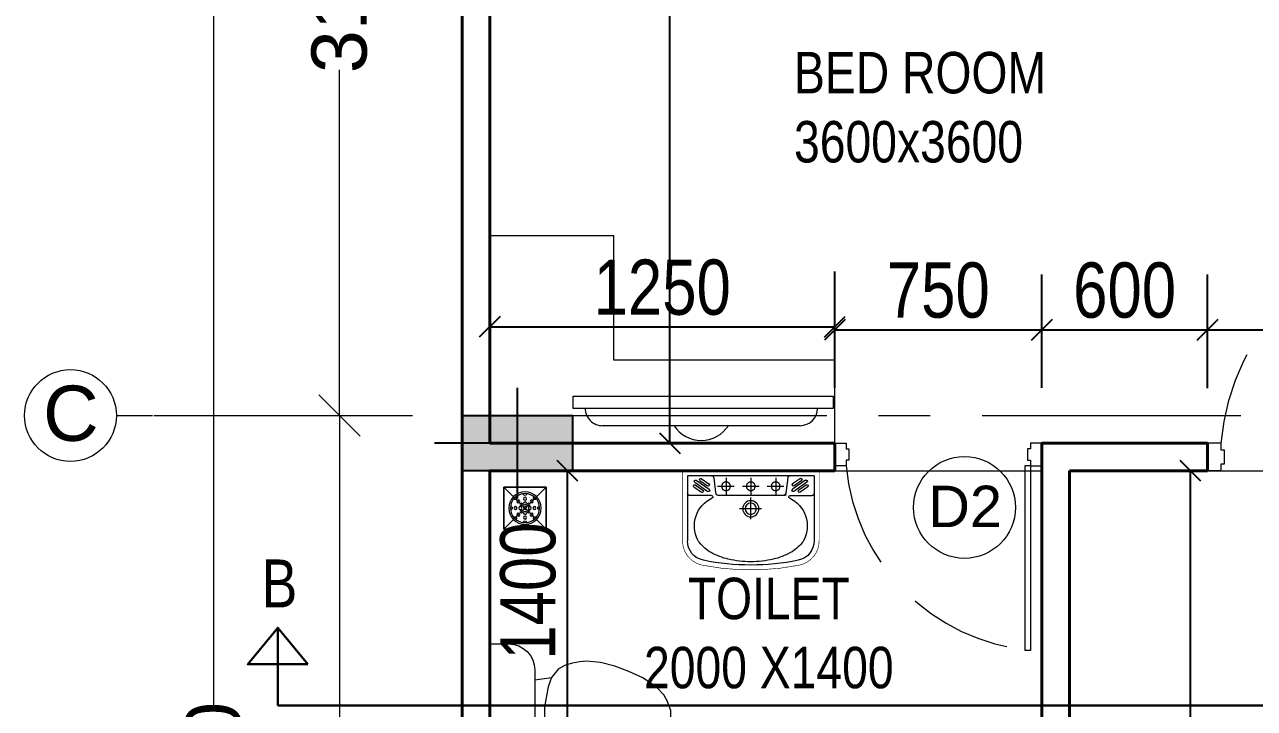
# Model space of a CAD drawing. Header units: metres. Extents: x 1689 to 2066, y 219 to 408.
# Drawn here: x 1914.197 to 1918.652, y 341.087 to 343.562 of the extents above; entities that cross this region are included whole.
import ezdxf
from ezdxf.enums import TextEntityAlignment as Align

# ---------------------------------------------------------------- set-up
doc = ezdxf.new("R2010")
doc.units = ezdxf.units.M
doc.header["$LTSCALE"] = 1.5
for name, pattern in [('00_toilet$0$8th floor plan$0$HIDDEN', [0.375, 0.25, -0.125]), ('CENTER', [2, 1.25, -0.25, 0.25, -0.25]), ('HIDDEN', [0.375, 0.25, -0.125])]:
    doc.linetypes.add(name, pattern=pattern)
for name, color, linetype, lineweight in [('A- DOOR WINDOW TAGS', 7, 'Continuous', 5), ('A-DOOR', 13, 'Continuous', 13), ('A-FIXTURES', 127, 'Continuous', 5), ('A-FURNITURE', 252, 'Continuous', 5), ('A-GRID', 252, 'CENTER', 5), ('A-SYMBOL', 252, 'Continuous', 5), ('A-WALL', 1, 'Continuous', 40), ('A-Working Dimension', 42, 'Continuous', 5), ('GRID - BEAM - STR', 250, 'CENTER', 18)]:
    doc.layers.add(name, color=color, linetype=linetype, lineweight=lineweight)
for name, color, linetype in [('A-COLUMN', 7, 'Continuous'), ('A-Text', 7, 'Continuous'), ('COLUMN', 70, 'Continuous')]:
    doc.layers.add(name, color=color, linetype=linetype)
doc.styles.add('DIM', font='arial.ttf', dxfattribs={"width": 0.8, "height": 0.2})
doc.styles.add('PRADEEP - STR', font='swissel.ttf')
doc.styles.add('Roman', font='romans.shx', dxfattribs={"bigfont": 'bigfont.shx'})
doc.styles.get("Standard").update_dxf_attribs({"font": 'arial.ttf', "height": 0.2})
doc.dimstyles.new('W-DIM', dxfattribs={"dimtxt": 0.125, "dimasz": 0.075, "dimexe": 0.2, "dimexo": 0.2, "dimgap": 0.04, "dimtad": 1, "dimdec": 0, "dimlfac": 1000, "dimzin": 0, "dimdsep": 46, "dimtxsty": 'DIM', "dimblk": 'OBLIQUE', "dimcen": 0.09, "dimclrt": 7, "dimadec": 0, "dimazin": 0, "dimtfac": 1, "dimtdec": 0, "dimtofl": 0, "dimtmove": 0, "dimatfit": 3, "dimldrblk": 'OPEN90', "dimfxl": 0.1, "dimtolj": 1, "dimtzin": 0, "dimarcsym": 0})
doc.dimstyles.new('Working Dim', dxfattribs={"dimtxt": 0.125, "dimasz": 0.15, "dimexe": 0.09, "dimexo": 0.0625, "dimgap": 0, "dimtad": 0, "dimdec": 0, "dimlfac": 1000, "dimzin": 0, "dimdsep": 46, "dimtxsty": 'Standard', "dimblk": 'OBLIQUE', "dimcen": 0.09, "dimse1": 1, "dimse2": 1, "dimclrd": 256, "dimclre": 256, "dimadec": 0, "dimazin": 0, "dimtfac": 1, "dimtdec": 0, "dimtofl": 0, "dimtmove": 1, "dimatfit": 3, "dimldrblk": 'OBLIQUE', "dimfxl": 1, "dimtolj": 1, "dimtzin": 0, "dimlwd": -1, "dimlwe": -1, "dimarcsym": 0})
pattern_1 = [(0, (0, 0), (0, 6.985), [5.08, -1.905]), (90, (0, 0), (-6.985, 4e-16), [5.08, -1.905])]

# ---------------------------------------------------------------- blocks, each defined once
blk = doc.blocks.new('DOOR 750 MM')
at = {"layer": 'A-DOOR', "lineweight": 5}
for p, q in [((0, 0), (-0.0001, -0.6677)), ((0.0206, 0), (0, 0)), ((0.0206, 0), (0.0205, -0.6677)), ((0.0205, -0.6677), (-0.0001, -0.6677))]:
    blk.add_line(p, q, dxfattribs=at)
for points in [[(-0.6471, 0.0207), (-0.6471, 0.0001), (-0.6883, 0.0001), (-0.6883, 0.0824), (-0.6471, 0.0824), (-0.6471, 0.0618), (-0.6368, 0.0618), (-0.6368, 0.0207)], [(0.0206, 0.0206), (0.0206, 0), (0.0617, 0), (0.0617, 0.0823), (0.0206, 0.0823), (0.0206, 0.0617), (0.0103, 0.0617), (0.0103, 0.0206)]]:
    blk.add_lwpolyline(points, close=True, dxfattribs=at)
at = {"layer": 'A-DOOR', "color": 150, "linetype": 'HIDDEN', "lineweight": 5}
blk.add_arc((0.0891, 0.0685), 0.7394, 185.3116, 264.6729, dxfattribs=at)
blk = doc.blocks.new('DOOR 1000 MM')
at = {"layer": 'A-DOOR'}
for p, q in [((0, 0.2714), (-0.0001, -0.6189)), ((0.0275, 0.2714), (0, 0.2714)), ((0.0275, 0.2714), (0.0273, -0.6189)), ((0.0273, -0.6189), (-0.0001, -0.6189))]:
    blk.add_line(p, q, dxfattribs=at)
for points in [[(-0.8628, 0.2989), (-0.8628, 0.2715), (-0.9177, 0.2715), (-0.9177, 0.3812), (-0.8628, 0.3812), (-0.8628, 0.3538), (-0.8491, 0.3538), (-0.8491, 0.2989)], [(0.0275, 0.2988), (0.0275, 0.2714), (0.0823, 0.2714), (0.0823, 0.3811), (0.0275, 0.3811), (0.0275, 0.3537), (0.0138, 0.3537), (0.0138, 0.2988)]]:
    blk.add_lwpolyline(points, close=True, dxfattribs=at)
at = {"layer": 'A-DOOR', "color": 150, "linetype": 'HIDDEN'}
blk.add_arc((0.1189, 0.3628), 0.9859, 185.3116, 264.6729, dxfattribs=at)
blk = doc.blocks.new('A$C7F4022AB')
at = {"layer": 'A-FIXTURES'}
for p, q in [((0, 253.4, 0), (-69, 253.4, 0)), ((-452.9, 172.4, 0), (-401.9, 186.1, 0)), ((-401.9, 186.1, 0), (-351.3, 190.5, 0)), ((-351.3, 190.5, 0), (-326, 188.3, 0)), ((-326, 188.3, 0), (-300.5, 183.8, 0)), ((-300.5, 183.8, 0), (-275.1, 177, 0)), ((-554.5, 130.2, 0), (-503.7, 153.9, 0)), ((-503.7, 153.9, 0), (-452.9, 172.4, 0)), ((-275.1, 177, 0), (-249.7, 162.6, 0)), ((-249.7, 162.6, 0), (-224.3, 132.3, 0)), ((-163.7, 158.8, 0), (-163.7, -158.7, 0)), ((-630.7, 69.6, 0), (-605.3, 95, 0)), ((-605.3, 95, 0), (-554.5, 130.2, 0)), ((-224.3, 132.3, 0), (-211.6, 97.4, 0)), ((-163.7, 123.5, 0), (-224.3, 132.3, 0)), ((-211.6, 97.4, 0), (-198.9, 25.4, 0)), ((-656.1, 12.7, 0), (-643.4, 47.6, 0)), ((-643.4, 47.6, 0), (-630.7, 69.6, 0)), ((-656.1, -12.7, 0), (-656.1, 12.7, 0)), ((-198.9, 25.4, 0), (-198.9, -25.4, 0)), ((-643.4, -47.6, 0), (-656.1, -12.7, 0)), ((-198.9, -25.4, 0), (-211.6, -97.4, 0)), ((-630.7, -69.6, 0), (-643.4, -47.6, 0)), ((-605.3, -95, 0), (-630.7, -69.6, 0)), ((-554.5, -130.2, 0), (-605.3, -95, 0)), ((-503.7, -153.9, 0), (-554.5, -130.2, 0)), ((-224.3, -132.3, 0), (-249.7, -162.6, 0)), ((-211.6, -97.4, 0), (-224.3, -132.3, 0)), ((-163.7, -123.5, 0), (-224.3, -132.3, 0)), ((-452.9, -172.4, 0), (-503.7, -153.9, 0)), ((-401.9, -186.1, 0), (-452.9, -172.4, 0)), ((-275.1, -177, 0), (-300.5, -183.8, 0)), ((-249.7, -162.6, 0), (-275.1, -177, 0)), ((-351.3, -190.5, 0), (-401.9, -186.1, 0)), ((-326, -188.3, 0), (-351.3, -190.5, 0)), ((-300.5, -183.8, 0), (-326, -188.3, 0)), ((-69, -253.4, 0), (0, -253.4, 0))]:
    blk.add_line(p, q, dxfattribs=at)
blk.add_lwpolyline([(0, -253.4), (0, 253.4)], dxfattribs=at)
for centre, start, end in [((-69, 158.8, 0), 90, 180), ((-69, -158.7, 0), 180, 270)]:
    blk.add_arc(centre, 94.6, start, end, dxfattribs=at)
blk = doc.blocks.new('R')
at = {"layer": 'A-FIXTURES'}
for p, q in [((-7.06, 3), (13.02, 3)), ((-7.06, 3), (-7.06, -7.3)), ((-5.91, 1.96), (-3.84, 0.52)), ((-5.7, 2.3), (-3.61, 0.85)), ((-5.08, 2.23), (-3.88, 1.39)), ((-4.88, 2.56), (-3.65, 1.71)), ((-2.88, 2.66), (-2.53, -0.15)), ((8.84, 2.66), (8.55, 0.37)), ((11.66, 2.3), (9.57, 0.85)), ((10.83, 2.56), (9.61, 1.71)), ((11.86, 1.96), (9.79, 0.52)), ((11.04, 2.23), (9.83, 1.39)), ((13.02, 3), (13.02, -7.3)), ((-6.07, 1.23), (-4.84, 0.38)), ((-5.82, 1.54), (-4.62, 0.71)), ((11.78, 1.54), (10.58, 0.71)), ((12.02, 1.23), (10.8, 0.38)), ((-3.28, -0.15), (-6.67, -0.15)), ((-3.24, -0.15), (-6.67, -0.15)), ((-2.53, -0.15), (7.96, -0.15)), ((9.19, -0.15), (12.62, -0.15)), ((9.24, -0.15), (12.62, -0.15))]:
    blk.add_line(p, q, dxfattribs=at)
at = {"layer": 'A-FIXTURES', "linetype": 'HIDDEN'}
for p, q in [((-0.96, 2.66), (-0.96, 0.03)), ((2.98, 2.66), (2.98, 0.03)), ((6.91, 2.66), (6.91, 0.03)), ((0.37, 1.33), (-2.26, 1.33)), ((4.31, 1.33), (1.68, 1.33)), ((8.24, 1.33), (5.62, 1.33)), ((2.98, -3.9), (2.98, -0.46)), ((1.3, -2.23), (4.75, -2.23))]:
    blk.add_line(p, q, dxfattribs=at)
at = {"layer": 'A-FIXTURES', "const_width": 0.0984}
for points in [[(-7.85, 3.79), (-7.85, -7.3)], [(-7.85, 3.79), (13.8, 3.79)], [(13.8, 3.79), (13.8, -7.3)]]:
    blk.add_lwpolyline(points, dxfattribs=at)
for points in [[(-7.85, -7.3, 0.357062), (-4.69, -11.16, 0.357062)], [(10.65, -11.16, 0.357062), (13.8, -7.3, 0.357062)], [(-4.69, -11.16, 0.099824), (10.65, -11.16, 0.099824)]]:
    blk.add_lwpolyline(points, format="xyb", dxfattribs=at)
at = {"layer": 'A-FIXTURES', "linetype": 'HIDDEN'}
for centre in [(-0.96, 1.33), (2.98, 1.33), (6.91, 1.33)]:
    blk.add_circle(centre, 0.689, dxfattribs=at)
at = {"layer": 'A-FIXTURES'}
for radius in [1.28, 0.886]:
    blk.add_circle((2.98, -2.23), radius, dxfattribs=at)
for centre, radius, start, end in [((-5.8, 2.12), 0.197, 55.2198, 235.2187), ((-4.97, 2.39), 0.197, 55.2198, 235.2187), ((-3.27, 2.61), 0.394, 7.2612, 90), ((9.23, 2.61), 0.394, 90, 172.7388), ((10.92, 2.39), 0.197, 304.7813, 124.7802), ((11.75, 2.12), 0.197, 304.7813, 124.7802), ((-6.67, 0.25), 0.394, 180, 270), ((-5.93, 1.38), 0.197, 55.2224, 235.2214), ((-4.73, 0.55), 0.197, 235.2198, 55.2187), ((-3.77, 1.55), 0.197, 235.2224, 55.2214), ((-3.72, 0.68), 0.197, 235.2224, 55.2214), ((-2.01, 0.44), 0.591, 187.2612, 270), ((7.96, 0.44), 0.591, 270, 352.7388), ((9.68, 0.68), 0.197, 124.7786, 304.7776), ((9.72, 1.55), 0.197, 124.7786, 304.7776), ((10.69, 0.55), 0.197, 124.7813, 304.7802), ((11.89, 1.38), 0.197, 304.7786, 124.7776), ((12.62, 0.25), 0.394, 270, 0), ((-1.07, -4.96), 4.9, 115.1657, 207.0157), ((-3.24, -0.34), 0.197, 295.1657, 90), ((9.19, -0.34), 0.197, 90, 244.8343), ((7.03, -4.96), 4.9, 332.9843, 64.8343), ((-3.91, -7.3), 3.15, 180, 258.5988), ((-3.33, -6.11), 2.36, 207.0157, 218.7652), ((-0.17, -3.57), 6.42, 218.7652, 240.9454), ((6.12, -3.57), 6.42, 299.0546, 321.2348), ((9.87, -7.3), 3.15, 281.4012, 0), ((9.29, -6.11), 2.36, 321.2348, 332.9843), ((1.73, -0.15), 10.33, 240.9454, 257.0408), ((4.23, -0.15), 10.33, 282.9592, 299.0546), ((2.98, 26.86), 38, 258.5988, 281.4012), ((2.98, 5.27), 15.89, 257.0408, 270), ((2.98, 5.27), 15.89, 270, 282.9592)]:
    blk.add_arc(centre, radius, start, end, dxfattribs=at)
blk = doc.blocks.new('CUT OUT 100x100')
at = {"layer": 'A-FIXTURES'}
for p, q in [((-50, -50), (50.8, 50.8)), ((50.8, -50), (-50, 50.8))]:
    blk.add_line(p, q, dxfattribs=at)
at = {"layer": 'A-FIXTURES', "color": 1}
blk.add_lwpolyline([(-50, 50.8), (-50, -50), (50.8, -50), (50.8, 50.8)], close=True, dxfattribs=at)
at = {"layer": 'A-FIXTURES'}
blk.add_lwpolyline([(-50, 50.8), (50.8, 50.8), (50.8, -50), (-50, -50)], close=True, dxfattribs=at)
at = {"layer": 'A-FIXTURES', "color": 1}
blk.add_circle((0.4, 0.4), 38.8, dxfattribs=at)
at = {"layer": 'A-FIXTURES', "color": 7}
for centre, radius in [((0.4, 0.4), 34.8), ((-22.2, 0.4), 3.56), ((-15.6, 16.4), 3.56), ((-10.9, 0.4), 3.56), ((-7.6, 8.4), 3.56), ((0.4, 23), 3.56), ((0.4, 11.7), 3.56), ((0.4, 0.4), 3.56), ((8.4, 8.4), 3.56), ((11.7, 0.4), 3.56), ((16.4, 16.4), 3.56), ((23, 0.4), 3.56), ((-15.6, -15.6), 3.56), ((-7.6, -7.6), 3.56), ((0.4, -10.9), 3.56), ((0.4, -22.2), 3.56), ((8.4, -7.6), 3.56), ((16.4, -15.6), 3.56)]:
    blk.add_circle(centre, radius, dxfattribs=at)
for centre, start, end in [((0.4, 34.3), 167.6981, 12.3019), ((-33.6, 0.4), 257.6981, 102.3019), ((-23.6, 24.4), 212.6981, 57.3019), ((24.4, 24.4), 122.6981, 327.3019), ((34.3, 0.4), 77.6981, 282.3019), ((-23.6, -23.6), 302.6981, 147.3019), ((24.4, -23.6), 32.6981, 237.3019), ((0.4, -33.6), 347.6981, 192.3019)]:
    blk.add_arc(centre, 3.56, start, end, dxfattribs=at)
blk = doc.blocks.new('terey')
h = blk.add_hatch()
h.set_pattern_fill('ANGLE')
h.set_pattern_definition(pattern_1)
h.paths.add_polyline_path([(1491.3427, 474.5722), (1491.5427, 474.5722), (1491.5427, 474.9722), (1491.3427, 474.9722)])
h = blk.add_hatch(color=7)
h.dxf.hatch_style = 1
h.paths.add_polyline_path([(1491.5427, 474.9722), (1491.3427, 474.9722), (1491.3427, 474.5722), (1491.5427, 474.5722)])
at = {"layer": 'A-FURNITURE'}
h = blk.add_hatch(dxfattribs=at)
h.set_pattern_fill('ANGLE')
h.set_pattern_definition(pattern_1)
h.paths.add_polyline_path([(1491.5427, 474.9722), (1491.3427, 474.9722), (1491.3427, 474.5722), (1491.5427, 474.5722)])
at = {"layer": 'A-FURNITURE', "color": 7}
blk.add_lwpolyline([(1491.3427, 474.9722), (1491.5427, 474.9722), (1491.5427, 474.5722), (1491.3427, 474.5722), (1491.3427, 474.9722)], dxfattribs=at)
blk = doc.blocks.new('_Oblique')
at = {"color": 0, "linetype": 'ByBlock', "lineweight": -2}
blk.add_line((-0.5, -0.5), (0.5, 0.5), dxfattribs=at)
blk = doc.blocks.new('*D322')
at = {"layer": 'A-Working Dimension', "transparency": 16777216}
for p, q in [((1914.881, 346.7467), (1914.881, 341.0884)), ((1914.881, 334.6969), (1914.881, 340.3552))]:
    blk.add_line(p, q, dxfattribs=at)
at = {"layer": 'Defpoints', "color": 0, "linetype": 'Continuous', "transparency": 16777216}
for p in [(1915.1372, 346.7467), (1914.881, 334.6969), (1915.7144, 334.6969)]:
    blk.add_point(p, dxfattribs=at)
at = {"layer": 'A-Working Dimension', "linetype": 'Continuous', "transparency": 16777216, "xscale": 0.15, "yscale": 0.15, "zscale": 0.15}
for p, rotation in [((1914.881, 346.7467), 90), ((1914.881, 334.6969), 270)]:
    blk.add_blockref('_Oblique', p, dxfattribs=dict(at, rotation=rotation))
at = {"layer": 'A-Working Dimension', "color": 0, "linetype": 'Continuous', "transparency": 16777216, "insert": (1914.881, 340.7218), "char_height": 0.2, "attachment_point": 5, "rotation": 90}
blk.add_mtext('\\A1;12050', dxfattribs=at)
blk = doc.blocks.new('*D323')
at = {"layer": 'A-Working Dimension', "transparency": 16777216}
for p, q in [((1915.3372, 345.2467), (1915.3372, 343.995)), ((1915.3372, 342.1467), (1915.3372, 343.3985))]:
    blk.add_line(p, q, dxfattribs=at)
at = {"layer": 'Defpoints', "color": 0, "linetype": 'Continuous', "transparency": 16777216}
for p in [(1915.3372, 345.2467), (1915.7814, 345.2467), (1915.7124, 342.1467)]:
    blk.add_point(p, dxfattribs=at)
at = {"layer": 'A-Working Dimension', "linetype": 'Continuous', "transparency": 16777216, "xscale": 0.15, "yscale": 0.15, "zscale": 0.15}
for p, rotation in [((1915.3372, 345.2467), 90), ((1915.3372, 342.1467), 270)]:
    blk.add_blockref('_Oblique', p, dxfattribs=dict(at, rotation=rotation))
at = {"layer": 'A-Working Dimension', "color": 0, "linetype": 'Continuous', "transparency": 16777216, "insert": (1915.3372, 343.6967), "char_height": 0.2, "attachment_point": 5, "rotation": 90}
blk.add_mtext('\\A1;3100', dxfattribs=at)
blk = doc.blocks.new('*D324')
at = {"layer": 'A-Working Dimension', "transparency": 16777216}
for p, q in [((1915.3372, 342.1466), (1915.3372, 340.1939)), ((1915.3372, 337.6969), (1915.3372, 339.5893))]:
    blk.add_line(p, q, dxfattribs=at)
at = {"layer": 'Defpoints', "color": 0, "linetype": 'Continuous', "transparency": 16777216}
for p in [(1915.3372, 342.1466), (1915.7814, 342.1466), (1915.6814, 337.6969)]:
    blk.add_point(p, dxfattribs=at)
at = {"layer": 'A-Working Dimension', "linetype": 'Continuous', "transparency": 16777216, "xscale": 0.15, "yscale": 0.15, "zscale": 0.15}
for p, rotation in [((1915.3372, 342.1466), 90), ((1915.3372, 337.6969), 270)]:
    blk.add_blockref('_Oblique', p, dxfattribs=dict(at, rotation=rotation))
at = {"layer": 'A-Working Dimension', "color": 0, "linetype": 'Continuous', "transparency": 16777216, "insert": (1915.3372, 339.8916), "char_height": 0.2, "attachment_point": 5, "rotation": 90}
blk.add_mtext('\\A1;4450', dxfattribs=at)
blk = doc.blocks.new('*D437')
at = {"layer": 'A-Working Dimension', "color": 0, "lineweight": -2, "transparency": 16777216}
for p, q in [((1915.8814, 342.3467), (1915.8814, 342.6678)), ((1917.1314, 342.2467), (1917.1314, 342.6678)), ((1915.8814, 342.4678), (1917.1314, 342.4678))]:
    blk.add_line(p, q, dxfattribs=at)
at = {"layer": 'Defpoints', "color": 0, "transparency": 16777216}
for p in [(1917.1314, 342.4678), (1915.8814, 342.1467), (1917.1314, 342.0467)]:
    blk.add_point(p, dxfattribs=at)
at = {"layer": 'A-Working Dimension', "color": 0, "lineweight": -2, "transparency": 16777216, "xscale": 0.075, "yscale": 0.075, "zscale": 0.075, "rotation": 180}
blk.add_blockref('_Oblique', (1915.8814, 342.4678), dxfattribs=at)
at = {"layer": 'A-Working Dimension', "color": 0, "lineweight": -2, "transparency": 16777216, "xscale": 0.075, "yscale": 0.075, "zscale": 0.075}
blk.add_blockref('_Oblique', (1917.1314, 342.4678), dxfattribs=at)
at = {"layer": 'A-Working Dimension', "transparency": 16777216, "insert": (1916.5064, 342.6099), "char_height": 0.2, "attachment_point": 5, "style": 'DIM'}
blk.add_mtext('\\A1;1250', dxfattribs=at)
blk = doc.blocks.new('_Open90')
at = {"color": 0, "linetype": 'ByBlock', "lineweight": -2}
for p, q in [((0, 0), (-1, 0)), ((-0.5, 0.5), (0, 0)), ((0, 0), (-0.5, -0.5))]:
    blk.add_line(p, q, dxfattribs=at)
blk = doc.blocks.new('*D297')
at = {"layer": 'A-Working Dimension', "color": 0, "lineweight": -2, "transparency": 16777216}
for p, q in [((1917.1314, 342.2467), (1917.1314, 342.6573)), ((1917.8814, 342.2467), (1917.8814, 342.6573)), ((1917.1314, 342.4573), (1917.8814, 342.4573))]:
    blk.add_line(p, q, dxfattribs=at)
at = {"layer": 'Defpoints', "color": 0, "transparency": 16777216}
for p in [(1917.8814, 342.4573), (1917.1314, 342.0467), (1917.8814, 342.0467)]:
    blk.add_point(p, dxfattribs=at)
at = {"layer": 'A-Working Dimension', "color": 0, "lineweight": -2, "transparency": 16777216, "xscale": 0.075, "yscale": 0.075, "zscale": 0.075, "rotation": 180}
blk.add_blockref('_Oblique', (1917.1314, 342.4573), dxfattribs=at)
at = {"layer": 'A-Working Dimension', "color": 0, "lineweight": -2, "transparency": 16777216, "xscale": 0.075, "yscale": 0.075, "zscale": 0.075}
blk.add_blockref('_Oblique', (1917.8814, 342.4573), dxfattribs=at)
at = {"layer": 'A-Working Dimension', "transparency": 16777216, "insert": (1917.5064, 342.5994), "char_height": 0.2, "attachment_point": 5, "style": 'DIM'}
blk.add_mtext('\\A1;750', dxfattribs=at)
blk = doc.blocks.new('*D298')
at = {"layer": 'A-Working Dimension', "color": 0, "lineweight": -2, "transparency": 16777216}
for p, q in [((1917.8814, 342.2467), (1917.8814, 342.6573)), ((1918.4814, 342.2467), (1918.4814, 342.6573)), ((1917.8814, 342.4573), (1918.4814, 342.4573))]:
    blk.add_line(p, q, dxfattribs=at)
at = {"layer": 'Defpoints', "color": 0, "transparency": 16777216}
for p in [(1918.4814, 342.4573), (1917.8814, 342.0467), (1918.4814, 342.0467)]:
    blk.add_point(p, dxfattribs=at)
at = {"layer": 'A-Working Dimension', "color": 0, "lineweight": -2, "transparency": 16777216, "xscale": 0.075, "yscale": 0.075, "zscale": 0.075, "rotation": 180}
blk.add_blockref('_Oblique', (1917.8814, 342.4573), dxfattribs=at)
at = {"layer": 'A-Working Dimension', "color": 0, "lineweight": -2, "transparency": 16777216, "xscale": 0.075, "yscale": 0.075, "zscale": 0.075}
blk.add_blockref('_Oblique', (1918.4814, 342.4573), dxfattribs=at)
at = {"layer": 'A-Working Dimension', "transparency": 16777216, "insert": (1918.1814, 342.5994), "char_height": 0.2, "attachment_point": 5, "style": 'DIM'}
blk.add_mtext('\\A1;600', dxfattribs=at)
blk = doc.blocks.new('*D438')
at = {"layer": 'A-Working Dimension', "color": 0, "lineweight": -2, "transparency": 16777216}
for p, q in [((1918.4814, 342.2461), (1918.4814, 342.6573)), ((1919.3814, 342.2461), (1919.3814, 342.6573)), ((1918.4814, 342.4573), (1919.3814, 342.4573))]:
    blk.add_line(p, q, dxfattribs=at)
at = {"layer": 'Defpoints', "color": 0, "transparency": 16777216}
for p in [(1919.3814, 342.4573), (1918.4814, 342.0461), (1919.3814, 342.0461)]:
    blk.add_point(p, dxfattribs=at)
at = {"layer": 'A-Working Dimension', "color": 0, "lineweight": -2, "transparency": 16777216, "xscale": 0.075, "yscale": 0.075, "zscale": 0.075, "rotation": 180}
blk.add_blockref('_Oblique', (1918.4814, 342.4573), dxfattribs=at)
at = {"layer": 'A-Working Dimension', "color": 0, "lineweight": -2, "transparency": 16777216, "xscale": 0.075, "yscale": 0.075, "zscale": 0.075}
blk.add_blockref('_Oblique', (1919.3814, 342.4573), dxfattribs=at)
at = {"layer": 'A-Working Dimension', "transparency": 16777216, "insert": (1918.9314, 342.5994), "char_height": 0.2, "attachment_point": 5, "style": 'DIM'}
blk.add_mtext('\\A1;900', dxfattribs=at)
blk = doc.blocks.new('*D448')
at = {"layer": 'A-Working Dimension', "color": 0, "lineweight": -2, "transparency": 16777216}
for p, q in [((1916.3345, 341.9467), (1915.963, 341.9467)), ((1916.163, 340.5467), (1916.163, 341.9467)), ((1916.3345, 340.5467), (1915.963, 340.5467))]:
    blk.add_line(p, q, dxfattribs=at)
at = {"layer": 'Defpoints', "color": 0, "transparency": 16777216}
for p in [(1916.163, 341.9467), (1916.5345, 341.9467), (1916.5345, 340.5467)]:
    blk.add_point(p, dxfattribs=at)
at = {"layer": 'A-Working Dimension', "color": 0, "lineweight": -2, "transparency": 16777216, "xscale": 0.075, "yscale": 0.075, "zscale": 0.075}
for p, rotation in [((1916.163, 341.9467), 90), ((1916.163, 340.5467), 270)]:
    blk.add_blockref('_Oblique', p, dxfattribs=dict(at, rotation=rotation))
at = {"layer": 'A-Working Dimension', "transparency": 16777216, "insert": (1916.0209, 341.5112), "char_height": 0.2, "attachment_point": 5, "rotation": 90, "style": 'DIM'}
blk.add_mtext('\\A1;1400', dxfattribs=at)
blk = doc.blocks.new('*D449')
at = {"layer": 'A-Working Dimension', "color": 0, "lineweight": -2, "transparency": 16777216}
blk.add_line((1916.5345, 342.0467), (1916.5345, 345.6467), dxfattribs=at)
at = {"layer": 'Defpoints', "color": 0, "transparency": 16777216}
for p in [(1916.5345, 345.6467), (1916.5345, 345.6467), (1916.5345, 342.0467)]:
    blk.add_point(p, dxfattribs=at)
at = {"layer": 'A-Working Dimension', "color": 0, "lineweight": -2, "transparency": 16777216, "xscale": 0.075, "yscale": 0.075, "zscale": 0.075}
for p, rotation in [((1916.5345, 345.6467), 90), ((1916.5345, 342.0467), 270)]:
    blk.add_blockref('_Oblique', p, dxfattribs=dict(at, rotation=rotation))
at = {"layer": 'A-Working Dimension', "transparency": 16777216, "insert": (1916.3924, 343.8467), "char_height": 0.2, "attachment_point": 5, "rotation": 90, "style": 'DIM'}
blk.add_mtext('\\A1;3600', dxfattribs=at)
blk = doc.blocks.new('*D459')
at = {"layer": 'A-Working Dimension', "color": 0, "lineweight": -2, "transparency": 16777216}
for p, q in [((1918.4202, 337.1969), (1918.4202, 341.9467)), ((1918.1814, 337.1969), (1918.6202, 337.1969))]:
    blk.add_line(p, q, dxfattribs=at)
at = {"layer": 'Defpoints', "color": 0, "transparency": 16777216}
for p in [(1918.4202, 341.9467), (1918.4202, 341.9467), (1917.9814, 337.1969)]:
    blk.add_point(p, dxfattribs=at)
at = {"layer": 'A-Working Dimension', "color": 0, "lineweight": -2, "transparency": 16777216, "xscale": 0.075, "yscale": 0.075, "zscale": 0.075}
for p, rotation in [((1918.4202, 341.9467), 90), ((1918.4202, 337.1969), 270)]:
    blk.add_blockref('_Oblique', p, dxfattribs=dict(at, rotation=rotation))
at = {"layer": 'A-Working Dimension', "transparency": 16777216, "insert": (1918.2781, 339.5718), "char_height": 0.2, "attachment_point": 5, "rotation": 90, "style": 'DIM'}
blk.add_mtext('\\A1;4750', dxfattribs=at)
blk = doc.blocks.new('D2')
at = {"layer": 'A- DOOR WINDOW TAGS', "lineweight": 5}
blk.add_circle((1698.5268, 436.9029), 0.1843, dxfattribs=at)
at = {"layer": 'A- DOOR WINDOW TAGS', "insert": (1698.395, 436.9816), "char_height": 0.15, "attachment_point": 1, "style": 'Roman'}
blk.add_mtext_dynamic_manual_height_columns('{\\fArial|b0|i0|c0|p34;D2}', width=0.246397, gutter_width=0.325, heights=[0], dxfattribs=at)
blk = doc.blocks.new('GRID NOS')
at = {"layer": 'GRID - BEAM - STR', "color": 3, "linetype": 'Continuous', "lineweight": 15}
blk.add_line((0, -0.205), (0, 0.17), dxfattribs=at)
blk.add_circle((0, -0.682), 0.477, dxfattribs=at)
blk = doc.blocks.new('0.2X0.4')
at = {"layer": 'COLUMN'}
h = blk.add_hatch(dxfattribs=at)
h.set_pattern_fill('ANGLE', color=256)
h.set_pattern_definition([(0, (-1673.224, -421.962), (0, 6.985), [5.08, -1.905]), (90, (-1673.224, -421.962), (-6.985, 4e-16), [5.08, -1.905])])
h.paths.add_polyline_path([(-0.1, 0.2), (0.1, 0.2), (0.1, -0.2), (-0.1, -0.2)])
h = blk.add_hatch(color=256, dxfattribs=at)
h.dxf.hatch_style = 1
h.paths.add_polyline_path([(-0.1, 0.2), (0.1, 0.2), (0.1, -0.2), (-0.1, -0.2)])
for p, q in [((0, -0.3), (0, 0.3)), ((0.2, 0), (-0.2, 0))]:
    blk.add_line(p, q, dxfattribs=at)
blk.add_lwpolyline([(-0.1, 0.2), (0.1, 0.2), (0.1, -0.2), (-0.1, -0.2)], close=True, dxfattribs=at)
blk = doc.blocks.new('GRID 02')
at = {"layer": 'A-GRID', "ltscale": 0.5}
for p, q in [((0, 17.0978), (0, 0.3134)), ((-1.2166, 11.3529), (10.53, 11.3529))]:
    blk.add_line(p, q, dxfattribs=at)
at = {"layer": 'A-COLUMN', "rotation": 90}
blk.add_blockref('0.2X0.4', (0.1, 11.2531), dxfattribs=at)
at = {"layer": 'A-GRID', "color": 1, "linetype": 'Continuous', "lineweight": 15, "xscale": 0.3484444444444442, "yscale": 0.3484444444444442, "zscale": 0.3484444444444442, "rotation": 270}
blk.add_blockref('GRID NOS', (-1.2809, 11.3529), dxfattribs=at)
at = {"layer": 'A-GRID', "color": 4, "linetype": 'Continuous', "lineweight": 15, "style": 'PRADEEP - STR'}
blk.add_text('C', height=0.2, dxfattribs=at).set_placement((-1.5171, 11.2612), align=Align.CENTER)

msp = doc.modelspace()

# ---------------------------------------------------------------- linework, layer by layer
at = {"lineweight": 30}
msp.add_line((1915.11368, 341.09674), (1915.11368, 341.37844), dxfattribs=at)
at = {"lineweight": 30, "elevation": 0}
msp.add_lwpolyline([(1925.40848, 343.42741), (1925.40848, 343.14572), (1920.59549, 343.14572), (1920.59549, 341.09674), (1915.11368, 341.09674)], dxfattribs=at)
msp.add_lwpolyline([(1915.22216, 341.24639), (1915.11368, 341.37844), (1915.00521, 341.24639)], close=True, dxfattribs=at)
at = {"layer": 'A-FURNITURE'}
msp.add_line((1917.00568, 342.10987), (1916.29029, 342.10982, 0.78483), dxfattribs=at)
for points in [[(1917.13144, 342.04674), (1917.13144, 342.34674), (1916.33144, 342.34674), (1916.33144, 342.79674), (1915.88144, 342.79674), (1915.88144, 342.04674)], [(1917.12656, 342.17294), (1917.12656, 342.21499), (1916.18325, 342.21499), (1916.18325, 342.17294)]]:
    msp.add_lwpolyline(points, close=True, dxfattribs=at)
for centre, radius, start, end in [((1916.29029, 342.17289, 0.78483), 0.06307, 179.95363, 270), ((1917.00568, 342.17294), 0.06307, 270, 0), ((1916.6477, 342.17294), 0.11675, 212.72019, 327.28798)]:
    msp.add_arc(centre, radius, start, end, dxfattribs=at)
at = {"layer": 'A-SYMBOL'}
for p, q in [((1917.13144, 341.94674), (1917.88144, 341.94674)), ((1918.48144, 341.94674), (1919.38144, 341.94674))]:
    msp.add_line(p, q, dxfattribs=at)
at = {"layer": 'A-WALL', "color": 1}
for p, q in [((1915.78144, 345.84674), (1915.78144, 333.29674)), ((1915.88144, 342.04674), (1915.88144, 345.64674)), ((1917.13144, 342.04674), (1915.88144, 342.04674)), ((1917.13144, 341.94674), (1917.13144, 342.04674)), ((1918.48144, 342.04674), (1917.88144, 342.04674)), ((1917.88144, 340.54674), (1917.88144, 342.04674)), ((1918.48144, 341.94674), (1918.48144, 342.04674)), ((1917.13144, 341.94674), (1915.88144, 341.94674)), ((1915.88144, 340.54674), (1915.88144, 341.94674)), ((1917.98144, 337.19686), (1917.98144, 341.94674)), ((1918.48144, 341.94674), (1917.98144, 341.94674))]:
    msp.add_line(p, q, dxfattribs=at)

# ---------------------------------------------------------------- block references
at = {"layer": 'A- DOOR WINDOW TAGS'}
msp.add_blockref('D2', (219.07465, -95.08895), dxfattribs=at)
at = {"layer": 'A-DOOR', "xscale": -0.9000000074066975, "yscale": 0.9000000074066975, "zscale": 0.9000000074066975, "rotation": 180}
msp.add_blockref('DOOR 1000 MM', (1919.30733, 342.29047), dxfattribs=at)
at = {"layer": 'A-DOOR'}
msp.add_blockref('DOOR 750 MM', (1917.81971, 341.96434), dxfattribs=at)
at = {"layer": 'A-FIXTURES'}
for name, p, xscale, yscale, zscale in [('R', (1916.89546, 341.86013), -0.0228571428569922, 0.0228571428569922, 0.0228571428569922), ('A$C7F4022AB', (1915.88144, 341.06663), -0.0009999999999999, 0.0009999999999999, 0.0009999999999999)]:
    msp.add_blockref(name, p, dxfattribs=dict(at, xscale=xscale, yscale=yscale, zscale=zscale))
at = {"layer": 'A-FIXTURES', "extrusion": (-0.003393, -9.92905e-06, -0.999994), "xscale": 0.001512323228356699, "yscale": 0.001512323228356699, "zscale": -0.001512323228356699}
msp.add_blockref('CUT OUT 100x100', (-1915.99897, 341.81079, -6.50454), dxfattribs=at)
at = {"layer": 'A-FURNITURE', "color": 2, "rotation": 90}
msp.add_blockref('terey', (2390.75367, -1149.39596), dxfattribs=at)
at = {"layer": 'A-GRID', "linetype": '00_toilet$0$8th floor plan$0$HIDDEN'}
msp.add_blockref('GRID 02', (1915.88144, 330.79369), dxfattribs=at)

# ---------------------------------------------------------------- texts
at = {"layer": 'A-Text', "attachment_point": 1, "style": 'DIM'}
for s, insert, char_height, width in [('BED ROOM 3600x3600', (1916.98387, 343.46267), 0.15, 1.0462657), ('B', (1915.05546, 341.62557), 0.17353, 0.1945299), ('\\pxqc;TOILET\\P2000 X1400', (1916.36947, 341.55952), 0.15, 1.0462657)]:
    msp.add_mtext(s, dxfattribs=dict(at, insert=insert, char_height=char_height, width=width))

# ---------------------------------------------------------------- dimensions: what is measured, and where the dimension line sits
at = {"layer": 'A-Working Dimension', "color": 0, "linetype": 'Continuous'}
for base, p1, p2, picture, middle in [((1914.88103, 334.69686), (1915.13717, 346.74674), (1915.71437, 334.69686), '*D322', (1914.88103, 340.7218)), ((1915.33717, 345.24674), (1915.71242, 342.14675), (1915.78144, 345.24674), '*D323', (1915.33717, 343.69674))]:
    dim = msp.add_linear_dim(base=base, p1=p1, p2=p2, angle=90, dimstyle='Working Dim', dxfattribs=at)
    dim.commit()
    dim.dimension.update_dxf_attribs({"geometry": picture, "text_midpoint": middle})
at = {"layer": 'A-Working Dimension'}
for base, p1, p2, picture, middle in [((1916.53455, 345.64674), (1916.53455, 342.04674), (1916.53455, 345.64674), '*D449', (1916.39236, 343.84674)), ((1918.42022, 341.94674), (1917.98144, 337.19686), (1918.42022, 341.94674), '*D459', (1918.27811, 339.5718))]:
    dim = msp.add_linear_dim(base=base, p1=p1, p2=p2, angle=90, dimstyle='W-DIM', override={"dimclrt": 256, "dimtmove": 1}, dxfattribs=at)
    dim.commit()
    dim.dimension.update_dxf_attribs({"geometry": picture, "text_midpoint": middle})
for base, p1, p2, picture, middle in [((1917.13144, 342.46778), (1915.88144, 342.1467), (1917.13144, 342.04674), '*D437', (1916.50644, 342.60989)), ((1917.88144, 342.45726), (1917.13144, 342.04674), (1917.88144, 342.04674), '*D297', (1917.50644, 342.59938)), ((1918.48144, 342.45726), (1917.88144, 342.04674), (1918.48144, 342.04674), '*D298', (1918.18144, 342.59938)), ((1919.38144, 342.45726), (1918.48144, 342.04613), (1919.38144, 342.04613), '*D438', (1918.93144, 342.59938))]:
    dim = msp.add_linear_dim(base=base, p1=p1, p2=p2, dimstyle='W-DIM', override={"dimclrt": 256, "dimtmove": 1}, dxfattribs=at)
    dim.commit()
    dim.dimension.update_dxf_attribs({"geometry": picture, "text_midpoint": middle})
at = {"layer": 'A-Working Dimension', "color": 0, "linetype": 'Continuous'}
dim = msp.add_linear_dim(base=(1915.33717, 342.14663), p1=(1915.68144, 337.69686), p2=(1915.78144, 342.14663), angle=90, dimstyle='Working Dim', dxfattribs=at)
dim.commit()
dim.dimension.update_dxf_attribs({"geometry": '*D324', "text_midpoint": (1915.33717, 339.89163), "dimtype": 128})
at = {"layer": 'A-Working Dimension'}
dim = msp.add_linear_dim(base=(1916.16298, 341.94674), p1=(1916.53455, 340.54674), p2=(1916.53455, 341.94674), angle=90, dimstyle='W-DIM', override={"dimclrt": 256, "dimtmove": 1}, dxfattribs=at)
dim.commit()
dim.dimension.update_dxf_attribs({"geometry": '*D448', "text_midpoint": (1916.16298, 341.5112), "dimtype": 128})

doc.saveas('drawing.dxf')
